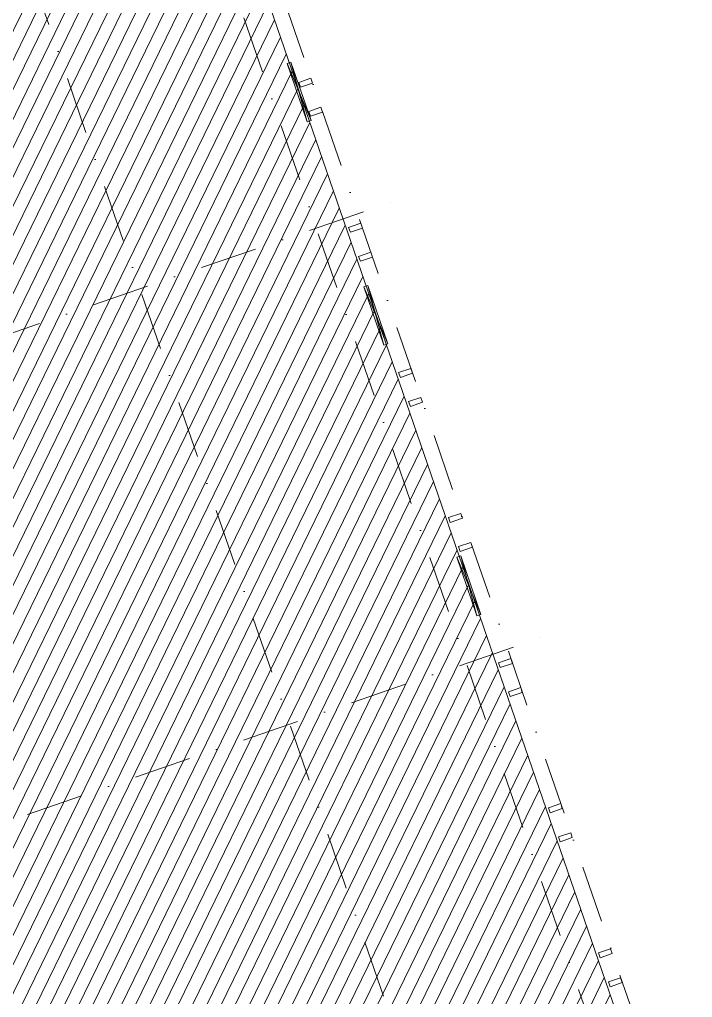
# Model space of a CAD drawing. Extents: x 760773 to 1075934, y 719259 to 1013331.
# Drawn here: x 1019369 to 1032521, y 839003 to 858121 of the extents above; entities that cross this region are included whole.
import ezdxf

# ---------------------------------------------------------------- set-up
doc = ezdxf.new("R2010")
doc.units = 0
doc.header["$MEASUREMENT"] = 0
doc.linetypes.add('DGN4', pattern=[1.116131, 0.558066, -0.279033, 0, -0.279033])
doc.layers.add('2', color=7, linetype='Continuous')
doc.layers.add('e-b-shell', color=253, linetype='Continuous')
for name, color, linetype, lineweight in [('27', 7, 'Continuous', 0), ('AC-DIFF-HL', 7, 'Continuous', 0), ('spare0', 7, 'Continuous', 0)]:
    doc.layers.add(name, color=color, linetype=linetype, lineweight=lineweight)

# ---------------------------------------------------------------- blocks, each defined once
blk = doc.blocks.new('AnonymousCell')
at = {"layer": 'e-b-shell', "lineweight": 0, "flags": 128}
for points in [[(18.956, 0.234), (18.989, 0.14), (18.752, 0.058), (18.72, 0.153), (18.956, 0.234)], [(19.933, -2.602), (19.965, -2.697), (19.729, -2.778), (19.696, -2.684), (19.933, -2.602)], [(20.91, -5.439), (20.942, -5.534), (20.706, -5.615), (20.673, -5.52), (20.91, -5.439)], [(21.886, -8.276), (21.919, -8.37), (21.682, -8.452), (21.65, -8.357), (21.886, -8.276)], [(22.863, -11.112), (22.895, -11.207), (22.659, -11.288), (22.627, -11.194), (22.863, -11.112)], [(23.84, -13.949), (23.872, -14.043), (23.636, -14.125), (23.603, -14.03), (23.84, -13.949)], [(24.816, -16.785), (24.849, -16.88), (24.612, -16.961), (24.58, -16.867), (24.816, -16.785)]]:
    blk.add_lwpolyline(points, dxfattribs=at)
blk = doc.blocks.new('AnonymousCell2')
at = {"layer": 'e-b-shell', "lineweight": 0, "flags": 128}
for points in [[(18.956, 0.234), (18.989, 0.139), (18.752, 0.058), (18.72, 0.153), (18.956, 0.234)], [(19.933, -2.603), (19.965, -2.697), (19.729, -2.778), (19.696, -2.684), (19.933, -2.603)], [(20.909, -5.439), (20.942, -5.534), (20.706, -5.615), (20.673, -5.52), (20.909, -5.439)], [(21.886, -8.276), (21.919, -8.37), (21.682, -8.452), (21.65, -8.357), (21.886, -8.276)], [(22.863, -11.112), (22.895, -11.207), (22.659, -11.288), (22.626, -11.194), (22.863, -11.112)], [(23.84, -13.949), (23.872, -14.043), (23.636, -14.125), (23.603, -14.03), (23.84, -13.949)], [(24.816, -16.785), (24.849, -16.88), (24.612, -16.961), (24.58, -16.867), (24.816, -16.785)]]:
    blk.add_lwpolyline(points, dxfattribs=at)

msp = doc.modelspace()

# ---------------------------------------------------------------- hatches: boundary and pattern name
at = {"layer": '27', "lineweight": 0, "true_color": 0x636466}
h = msp.add_hatch(dxfattribs=at)
h.set_pattern_fill('ANSI31', color=251, scale=2000)
h.set_pattern_definition([(244, (1013934.4, 889221.97), (224.6985, -109.5928), [])])
h.paths.add_polyline_path([(1009325.4355, 839631.60698), (1009576.12743, 838903.54474), (1007590.5381, 838219.8515), (1010679.84322, 829247.8934), (1011129.68362, 829402.78772), (1011460.72203, 828441.38237), (1032119.33446, 835555.00157), (1023052.24844, 861887.68737), (1012391.30971, 858216.82564), (1013354.06718, 855420.77504), (1014105.75443, 855679.60171), (1014887.118, 853410.35713), (1014135.43073, 853151.53045), (1016082.3283, 847497.32937), (1016857.70611, 847764.32137), (1017411.19225, 846156.92915), (1016636.46451, 845890.169), (1018992.63813, 839047.34395), (1017290.40754, 838461.03324), (1016085.76997, 841959.44967)])

# ---------------------------------------------------------------- linework, layer by layer
at = {"layer": '2', "color": 1, "linetype": 'DGN4', "lineweight": 0, "ltscale": 2000}
for p, q in [((1012203.54378, 894315.6555), (1032521.01196, 835326.51797)), ((1011399.85231, 894038.92254), (1032201.25172, 833627.27211)), ((1007948.70657, 892850.59864), (1028750.10598, 832438.94821)), ((989156.38585, 841643.36038), (1026669.78222, 854559.80513)), ((992086.41938, 833133.65835), (1029599.81575, 846050.1031))]:
    msp.add_line(p, q, dxfattribs=at)
at = {"layer": 'AC-DIFF-HL', "color": 4, "linetype": 'Continuous', "lineweight": 13}
for p, q in [((1024598.22341, 857263.69187), (1025066.56625, 856148.81475)), ((1024674.292, 857289.84348), (1024990.49766, 856122.66314)), ((1026100.00437, 852895.38308), (1026568.34722, 851780.50599)), ((1026176.07293, 852921.53469), (1026492.27862, 851754.35435)), ((1027917.86464, 847607.67786), (1028386.20749, 846492.80074)), ((1027993.93324, 847633.82947), (1028310.13889, 846466.64913))]:
    msp.add_line(p, q, dxfattribs=at)
at = {"layer": 'AC-DIFF-HL', "color": 4, "linetype": 'Continuous', "lineweight": 13, "flags": 128}
for points in [[(1024598.22341, 857263.69187), (1024990.49766, 856122.66314), (1025066.56625, 856148.81475), (1024674.292, 857289.84348), (1024598.22341, 857263.69187)], [(1026100.00437, 852895.38308), (1026492.27862, 851754.35435), (1026568.34722, 851780.50599), (1026176.07293, 852921.53469), (1026100.00437, 852895.38308)], [(1027917.86464, 847607.67786), (1028310.13889, 846466.64913), (1028386.20749, 846492.80074), (1027993.93324, 847633.82947), (1027917.86464, 847607.67786)]]:
    msp.add_lwpolyline(points, close=True, dxfattribs=at)
at = {"layer": 'spare0', "color": 1, "linetype": 'Continuous', "lineweight": 0, "flags": 128}
msp.add_lwpolyline([(980283.64311, 877362.53653), (980283.64311, 877362.53653), (998647.76227, 824029.35755), (1032119.33446, 835555.00157), (1013757.2553, 888882.26242)], dxfattribs=at)

# ---------------------------------------------------------------- block references
at = {"color": 7, "linetype": 'Continuous', "lineweight": 0, "xscale": 999.9999999999975, "yscale": 999.9999999999975, "zscale": 999.9999999999975}
for name, p in [('AnonymousCell', (1006105.85823, 856740.36493)), ('AnonymousCell2', (1006301.25823, 856173.06493))]:
    msp.add_blockref(name, p, dxfattribs=at)

doc.saveas('drawing.dxf')
